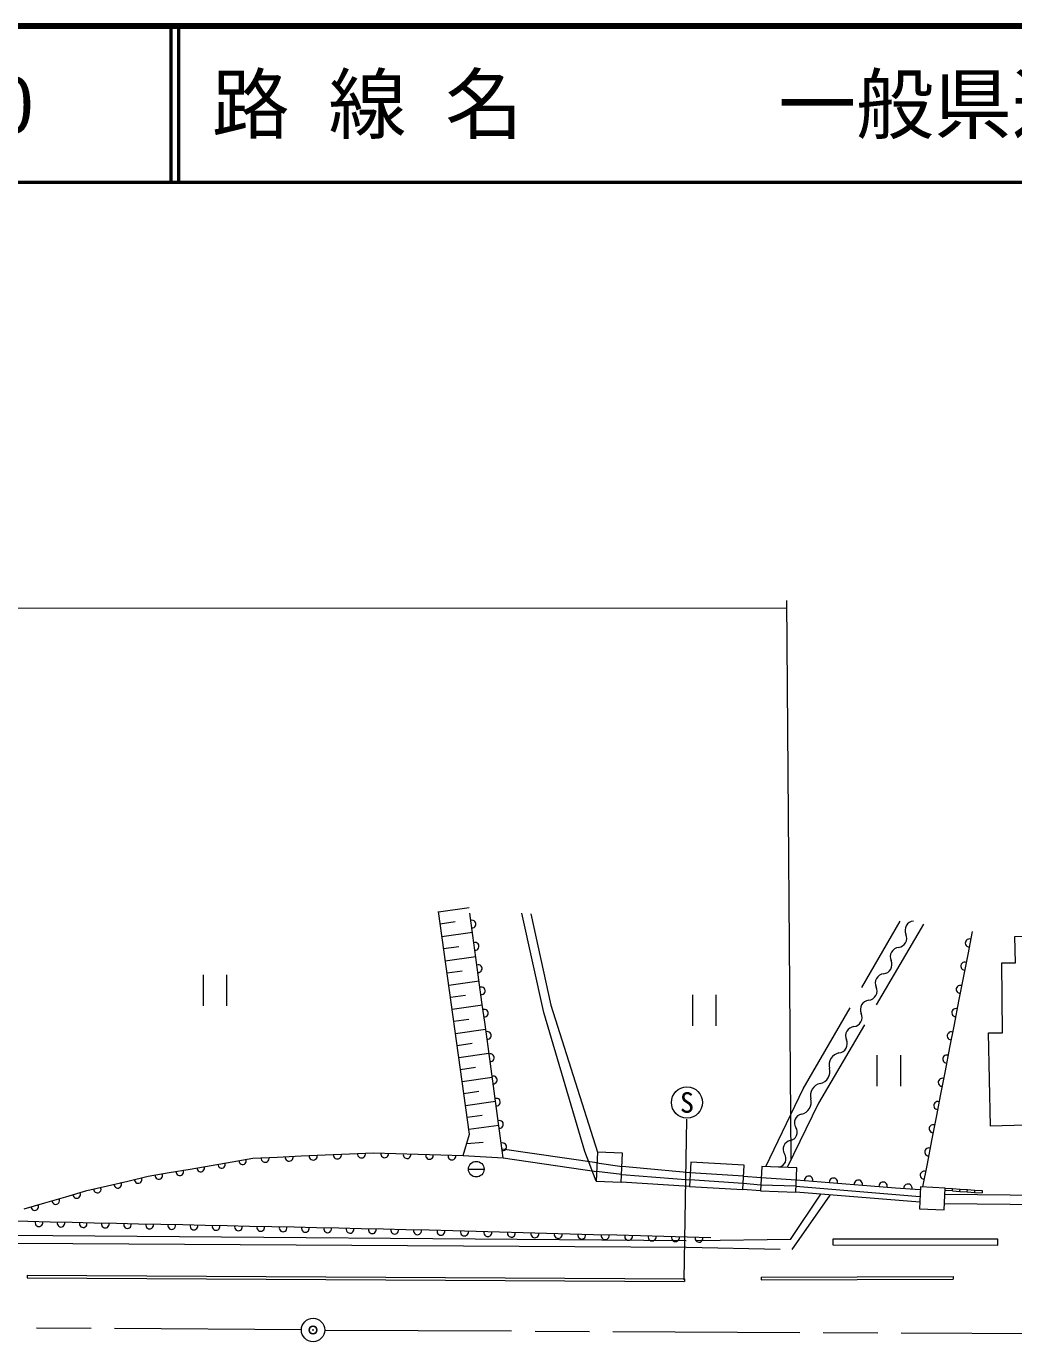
# Model space of a CAD drawing. Units: millimetres at full size, sheet at 1:1000; details may follow other scales. Extents: x 40000 to 680000, y 20000 to 380000.
# Drawn here: x 168478 to 231856, y 295539 to 380000 of the extents above; entities that cross this region are included whole.
import ezdxf
from ezdxf.enums import TextEntityAlignment as Align

# ---------------------------------------------------------------- set-up
doc = ezdxf.new("R2010")
doc.units = ezdxf.units.MM
doc.header["$LTSCALE"] = 1000
doc.header["$PDMODE"] = 32
doc.header["$PDSIZE"] = 500
doc.linetypes.add('CHAIN', pattern=[18.5, 12, -1.5, 3.5, -1.5])
doc.linetypes.add('DASHED', pattern=[7.5, 6, -1.5])
for name, color, linetype, lineweight in [('M-BGD', 7, 'Continuous', 13), ('M-BGD-EXST', 7, 'Continuous', 13), ('M-BMK', 2, 'CHAIN', 13), ('M-BMK-SRVR', 3, 'Continuous', 13), ('M-STR-HTXT', 7, 'Continuous', 13), ('M-TTL', 2, 'Continuous', 140), ('M-TTL-LINE', 7, 'Continuous', 50)]:
    doc.layers.add(name, color=color, linetype=linetype, lineweight=lineweight)
doc.layers.add('M-OTRS', color=6, linetype='Continuous')
doc.layers.add('M-TTL-TXT', color=7, linetype='Continuous')
doc.styles.add('ＭＳ ゴシック', font='')
doc.styles.get('ＭＳ ゴシック').set_extended_font_data('MS Gothic')

msp = doc.modelspace()

# ---------------------------------------------------------------- linework, layer by layer
at = {"layer": 'M-BGD'}
for p, q in [((194933, 323132), (196897, 323408)), ((197140, 321631), (196944, 323060)), ((195040, 322366), (196012, 322514)), ((195153, 321564), (197111, 321839)), ((229192, 321882), (228903, 320391)), ((197335, 320201), (197140, 321631)), ((195263, 320782), (196240, 320919)), ((195372, 320001), (197325, 320275)), ((197530, 318771), (197335, 320201)), ((228903, 320391), (228613, 318899)), ((195482, 319221), (196457, 319358)), ((195591, 318442), (197538, 318715)), ((197726, 317342), (197530, 318771)), ((228613, 318899), (228324, 317408)), ((195700, 317664), (196672, 317800)), ((195809, 316887), (197751, 317160)), ((197921, 315912), (197726, 317342)), ((228324, 317408), (228035, 315916)), ((195918, 316112), (196887, 316248)), ((198117, 314483), (197921, 315912)), ((228035, 315916), (227746, 314425)), ((196027, 315337), (197963, 315609)), ((196135, 314564), (197102, 314700)), ((198312, 313053), (198117, 314483)), ((227746, 314425), (227456, 312933)), ((196243, 313792), (198174, 314063)), ((196352, 313021), (197315, 313156)), ((196460, 312251), (198385, 312521)), ((198507, 311623), (198312, 313053)), ((227456, 312933), (227167, 311442)), ((196568, 311482), (197529, 311617)), ((196675, 310714), (198595, 310983)), ((198703, 310194), (198507, 311623)), ((227167, 311442), (226878, 309950)), ((196783, 309947), (197741, 310082)), ((198898, 308764), (198703, 310194)), ((196890, 309182), (198804, 309450)), ((226878, 309950), (226589, 308459)), ((197793, 308338), (196744, 308238)), ((199093, 307335), (198898, 308764)), ((226589, 308459), (226300, 306967)), ((184574, 307396), (186121, 307466)), ((186121, 307466), (187667, 307535)), ((187667, 307535), (189214, 307605)), ((189214, 307605), (190760, 307674)), ((190760, 307674), (192200, 307627)), ((192200, 307627), (193640, 307579)), ((193640, 307579), (195079, 307532)), ((195079, 307532), (196519, 307485)), ((196519, 307485), (199093, 307335)), ((205107, 307030), (199016, 307902)), ((205138, 307709), (205053, 305851)), ((206756, 307635), (205138, 307709)), ((206671, 305777), (206756, 307635)), ((177643, 306393), (178989, 306626)), ((178989, 306626), (180335, 306860)), ((180335, 306860), (181681, 307093)), ((181681, 307093), (183028, 307326)), ((183028, 307326), (184574, 307396)), ((199093, 307335), (205081, 306458)), ((211097, 306389), (206718, 306793)), ((211137, 307070), (211046, 305503)), ((214561, 306873), (211137, 307070)), ((214471, 305306), (214561, 306873)), ((215682, 306794), (215615, 305225)), ((217930, 306699), (215682, 306794)), ((217863, 305130), (217930, 306699)), ((226300, 306967), (226010, 305476)), ((173680, 305546), (174989, 305853)), ((174989, 305853), (176297, 306159)), ((176297, 306159), (177643, 306393)), ((205053, 305851), (206671, 305777)), ((211046, 305503), (206671, 305777)), ((206694, 306275), (211071, 305925)), ((214520, 306163), (215652, 306092)), ((217898, 305940), (219490, 305812)), ((219490, 305812), (221083, 305684)), ((171025, 304849), (172372, 305240)), ((172372, 305240), (173680, 305546)), ((211046, 305503), (214471, 305306)), ((215615, 305225), (214471, 305306)), ((215631, 305597), (214493, 305689)), ((215615, 305225), (217863, 305130)), ((217525, 302105), (219482, 305002)), ((220052, 304956), (217625, 301463)), ((225822, 304499), (217863, 305130)), ((217880, 305526), (225839, 304859)), ((221083, 305684), (222676, 305557)), ((222676, 305557), (224268, 305429)), ((224268, 305429), (225861, 305301)), ((225870, 305483), (225801, 304074)), ((227458, 305404), (225870, 305483)), ((227389, 303996), (227458, 305404)), ((227438, 305002), (246899, 304803)), ((227925, 305223), (227451, 305255)), ((227458, 305404), (227935, 305373)), ((227925, 305223), (227935, 305373)), ((227925, 305223), (228402, 305191)), ((227935, 305373), (228412, 305341)), ((228402, 305191), (228412, 305341)), ((228402, 305191), (228879, 305159)), ((228412, 305341), (228889, 305309)), ((228879, 305159), (228889, 305309)), ((228879, 305159), (229356, 305127)), ((228889, 305309), (229366, 305277)), ((229356, 305127), (229366, 305277)), ((229356, 305127), (229833, 305095)), ((229366, 305277), (229843, 305245)), ((229843, 305245), (229833, 305095)), ((168330, 304067), (169677, 304458)), ((169677, 304458), (171025, 304849)), ((225801, 304074), (227389, 303996)), ((246916, 304210), (227408, 304388)), ((168578, 303248), (167156, 303278)), ((169999, 303217), (168578, 303248)), ((171420, 303187), (169999, 303217)), ((172841, 303156), (171420, 303187)), ((174263, 303126), (172841, 303156)), ((175684, 303096), (174263, 303126)), ((177105, 303065), (175684, 303096)), ((178527, 303035), (177105, 303065)), ((179948, 303005), (178527, 303035)), ((181380, 302974), (179948, 303005)), ((182812, 302944), (181380, 302974)), ((184245, 302914), (182812, 302944)), ((185677, 302883), (184245, 302914)), ((187109, 302853), (185677, 302883)), ((188542, 302823), (187109, 302853)), ((189974, 302792), (188542, 302823)), ((191406, 302762), (189974, 302792)), ((192839, 302731), (191406, 302762)), ((194344, 302691), (192839, 302731)), ((195850, 302651), (194344, 302691)), ((197355, 302611), (195850, 302651)), ((198861, 302571), (197355, 302611)), ((200366, 302531), (198861, 302571)), ((201872, 302491), (200366, 302531)), ((203377, 302451), (201872, 302491)), ((204883, 302411), (203377, 302451)), ((206388, 302370), (204883, 302411)), ((207894, 302330), (206388, 302370)), ((209400, 302290), (207894, 302330)), ((210905, 302250), (209400, 302290)), ((212411, 302210), (210905, 302250)), ((220247, 302121), (220246, 301751)), ((220246, 301751), (230836, 301746)), ((230837, 302116), (220247, 302121)), ((230836, 301746), (230837, 302116)), ((168533, 299811), (168532, 299631)), ((168532, 299631), (210723, 299394)), ((168533, 299811), (210724, 299574)), ((210724, 299574), (210723, 299394)), ((215640, 299686), (227967, 299725)), ((215640, 299686), (215641, 299506)), ((215641, 299506), (227968, 299545)), ((227967, 299725), (227968, 299545))]:
    msp.add_line(p, q, dxfattribs=at)
at = {"layer": 'M-BGD', "linetype": 'DASHED'}
for p, q in [((205107, 307030), (206718, 306793)), ((206694, 306275), (205081, 306458)), ((214493, 305689), (211071, 305925)), ((214520, 306163), (211097, 306389)), ((215652, 306092), (217898, 305940)), ((217880, 305526), (215631, 305597)), ((217525, 302105), (210831, 302011)), ((210858, 301618), (217625, 301463))]:
    msp.add_line(p, q, dxfattribs=at)
at = {"layer": 'M-BGD'}
for points in [[(196519, 307485), (196934, 308873), (194929, 323159)], [(205053, 305851), (204339, 307758), (201691, 316680), (200279, 323047)], [(200862, 323005), (202154, 317147), (205138, 307709)], [(210831, 302011), (167457, 302360), (167881, 301859), (210858, 301618)]]:
    msp.add_lwpolyline(points, dxfattribs=at)
at = {"layer": 'M-BGD', "linetype": 'DASHED'}
for points in [[(215938, 306783), (218352, 311776), (224562, 322533)], [(226075, 322351), (219317, 310847), (217311, 306725)]]:
    msp.add_lwpolyline(points, dxfattribs=at)
at = {"layer": 'M-BGD'}
msp.add_lwpolyline([(242614, 322001), (242726, 310057), (240208, 310016), (240203, 309662), (230362, 309371), (230229, 315370), (231131, 315370), (231096, 319860), (231963, 319865), (231929, 321550)], close=True, dxfattribs=at)
for centre, radius, start, end in [((197095, 322353), 246, 265.21507, 110.34767), ((225483, 321953), 598, 96.14828, 204.98999), ((197291, 320923), 246, 265.21236, 110.3507), ((224399, 321448), 598, 276.1499, 24.98837), ((229005, 321145), 257, 69.35891, 268.69262), ((224527, 320259), 598, 96.14828, 204.98999), ((197486, 319494), 246, 265.21322, 110.34952), ((223443, 319754), 598, 276.14898, 24.98929), ((228716, 319653), 257, 69.35927, 268.69183), ((223571, 318565), 598, 96.15015, 204.9887), ((228426, 318162), 257, 69.35778, 268.69332), ((197681, 318064), 246, 265.21322, 110.34952), ((222488, 318060), 598, 276.1499, 24.98837), ((197877, 316634), 246, 265.21548, 110.34962), ((222616, 316871), 598, 96.1499, 204.98837), ((228137, 316670), 257, 69.35891, 268.69262), ((221532, 316366), 598, 276.1499, 24.98837), ((198072, 315205), 246, 265.2121, 110.35096), ((221660, 315177), 598, 96.1499, 204.98837), ((227848, 315179), 257, 69.35891, 268.69262), ((220576, 314672), 598, 276.15015, 24.9887), ((198267, 313775), 246, 265.21322, 110.34952), ((220797, 313306), 788, 101.51795, 195.42139), ((227559, 313687), 257, 69.35742, 268.69368), ((198463, 312345), 246, 265.21507, 110.34767), ((219279, 312887), 788, 281.51951, 15.42036), ((219593, 311343), 788, 101.51856, 195.42045), ((227270, 312196), 257, 69.35742, 268.69368), ((198658, 310916), 246, 265.21548, 110.34962), ((218075, 310924), 788, 281.51808, 15.42178), ((226980, 310704), 257, 69.35778, 268.69332), ((218330, 309609), 553, 100.21538, 213.81586), ((198853, 309486), 246, 265.2121, 110.35096), ((217412, 308994), 553, 280.21624, 33.81435), ((226691, 309213), 257, 69.36076, 268.69077), ((199049, 308057), 246, 265.21322, 110.34952), ((217608, 307906), 553, 100.21749, 213.81424), ((185349, 307392), 261, 173.96951, 11.17955), ((186896, 307461), 261, 173.96951, 11.17955), ((188442, 307531), 261, 173.9714, 11.17766), ((189989, 307600), 261, 173.9696, 11.17946), ((191479, 307597), 246, 165.45178, 10.77905), ((192918, 307549), 246, 165.45302, 10.77789), ((194358, 307502), 246, 165.45115, 10.77976), ((195798, 307454), 246, 165.45178, 10.77905), ((216690, 307291), 553, 280.21538, 33.81586), ((226402, 307721), 257, 69.35891, 268.69262), ((179673, 306680), 236, 174.24161, 25.43751), ((181019, 306914), 236, 174.23844, 25.43864), ((182365, 307147), 236, 174.24193, 25.4372), ((183803, 307322), 261, 173.97162, 11.17966), ((174350, 305635), 234, 176.65483, 29.70475), ((175658, 305941), 234, 176.65483, 29.70475), ((176981, 306213), 236, 174.23844, 25.43864), ((178327, 306447), 236, 174.24139, 25.43526), ((218697, 305908), 268, 348.60154, 182.22317), ((220289, 305780), 268, 348.60046, 182.22407), ((221882, 305652), 268, 348.60046, 182.22407), ((223475, 305524), 268, 348.60169, 182.22302), ((226113, 306230), 257, 69.35742, 268.69368), ((171715, 304988), 241, 182.06238, 30.31641), ((173042, 305329), 234, 176.65235, 29.70781), ((225067, 305397), 268, 348.60154, 182.22317), ((169020, 304206), 241, 182.0629, 30.31589), ((170368, 304597), 241, 182.05998, 30.31645), ((169287, 303176), 244, 165.37853, 12.17405), ((170708, 303146), 244, 165.37853, 12.17405), ((172130, 303115), 244, 165.37853, 12.17405), ((173551, 303085), 244, 165.37734, 12.17518), ((174972, 303055), 244, 165.37734, 12.17518), ((176393, 303024), 244, 165.3776, 12.17735), ((177815, 302994), 244, 165.37857, 12.17401), ((179236, 302963), 244, 165.37853, 12.17405), ((180663, 302935), 245, 165.81961, 11.75183), ((182095, 302904), 245, 165.81657, 11.75481), ((183527, 302874), 245, 165.81843, 11.75295), ((184960, 302843), 245, 165.81965, 11.75179), ((186392, 302813), 245, 165.81985, 11.75398), ((187824, 302783), 245, 165.81961, 11.75183), ((189257, 302752), 245, 165.81843, 11.75295), ((190689, 302722), 245, 165.81965, 11.75179), ((192121, 302692), 245, 165.81775, 11.75369), ((193590, 302666), 255, 168.31303, 8.63481), ((195096, 302626), 255, 168.31298, 8.63486), ((196601, 302586), 255, 168.31281, 8.63275), ((198107, 302546), 255, 168.31286, 8.6327), ((199612, 302506), 255, 168.31298, 8.63486), ((201118, 302466), 255, 168.31298, 8.63486), ((202623, 302426), 255, 168.31168, 8.63382), ((204129, 302386), 255, 168.31281, 8.63275), ((205635, 302345), 255, 168.31298, 8.63486), ((207140, 302305), 255, 168.31298, 8.63486), ((208646, 302265), 255, 168.31286, 8.6327), ((210151, 302225), 255, 168.31281, 8.63275), ((211657, 302185), 255, 168.31298, 8.63486)]:
    msp.add_arc(centre, radius, start, end, dxfattribs=at)
at = {"layer": 'M-BGD-EXST'}
for p, q in [((179832, 319104), (179832, 317104)), ((181332, 319104), (181332, 317104)), ((211248, 317813), (211248, 315813)), ((212748, 317813), (212748, 315813)), ((223082, 313940), (223082, 311940)), ((224582, 313940), (224582, 311940)), ((210846, 309835), (210678, 299517)), ((196861, 306617), (197861, 306617))]:
    msp.add_line(p, q, dxfattribs=at)
for centre, radius in [((210885, 310898), 1000), ((197361, 306617), 500)]:
    msp.add_circle(centre, radius, dxfattribs=at)
at = {"layer": 'M-BMK'}
for p, q in [((186132, 296294), (138342, 296636)), ((187632, 296285), (286267, 295809))]:
    msp.add_line(p, q, dxfattribs=at)
at = {"layer": 'M-BMK-SRVR'}
msp.add_circle((186882, 296289), 750, dxfattribs=at)
at = {"layer": 'M-OTRS'}
msp.add_point((186882, 296289), dxfattribs=at)
at = {"layer": 'M-STR-HTXT'}
for p, q in [((217564, 307259), (217291, 343131)), ((217295, 342631), (99370, 342598))]:
    msp.add_line(p, q, dxfattribs=at)
at = {"layer": 'M-TTL'}
msp.add_line((680000, 380000), (40000, 380000), dxfattribs=at)
at = {"layer": 'M-TTL-LINE'}
for p, q in [((177750, 380000), (177750, 370000)), ((178250, 380000), (178250, 370000)), ((40000, 370000), (680000, 370000))]:
    msp.add_line(p, q, dxfattribs=at)

# ---------------------------------------------------------------- texts
at = {"layer": 'M-BGD-EXST', "style": 'ＭＳ ゴシック'}
msp.add_text('S', height=1320, dxfattribs=at).set_placement((210885, 310898), align=Align.MIDDLE_CENTER)
at = {"layer": 'M-TTL-TXT', "style": 'ＭＳ ゴシック'}
for s, p in [('8-0', (161521, 375000)), ('路 線 名', (180380, 375000)), ('一般県道\u3000大内右田線', (216734, 375000))]:
    msp.add_text(s, height=3666, dxfattribs=at).set_placement(p, align=Align.MIDDLE_LEFT)

doc.saveas('drawing.dxf')
